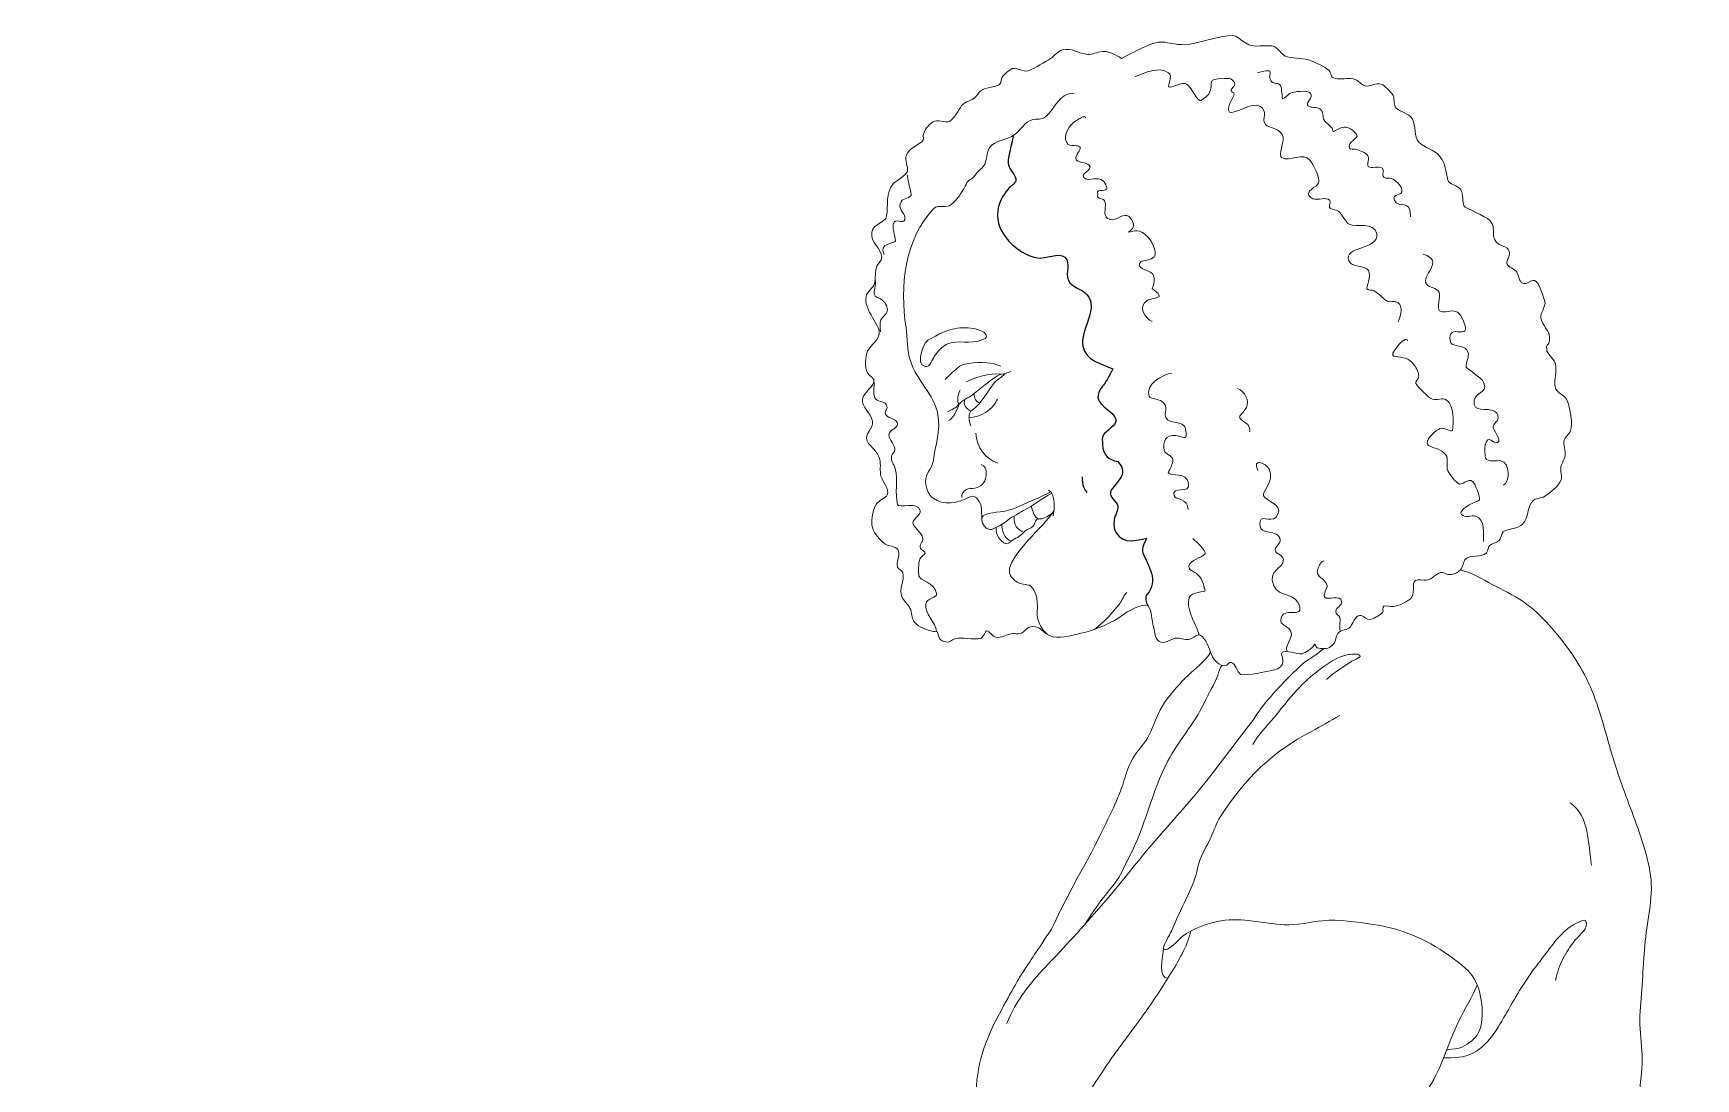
# Model space of a CAD drawing. Header units: feet. Extents: x 89 to 238, y -57 to 31.
# Drawn here: x 176.293 to 178.799, y -38.115 to -36.538 of the extents above; entities that cross this region are included whole.
import ezdxf

# ---------------------------------------------------------------- set-up
doc = ezdxf.new("R2010")
doc.units = ezdxf.units.FT
doc.header["$MEASUREMENT"] = 0
doc.layers.add('inner', color=1, linetype='Continuous')
doc.layers.add('outer', color=3, linetype='Continuous')

msp = doc.modelspace()

# ---------------------------------------------------------------- linework, layer by layer
at = {"layer": 'inner', "lineweight": 9}
for points, knots in [([(177.9541, -36.6032), (177.9684, -36.5975), (177.9904, -36.5873), (178.0046, -36.5975), (178.0115, -36.6024), (178.0024, -36.6185), (178.005, -36.6189), (178.0125, -36.6202), (178.0207, -36.6122), (178.0295, -36.6138), (178.037, -36.6151), (178.0445, -36.6349), (178.0515, -36.6394), (178.053, -36.6403), (178.0639, -36.632), (178.0651, -36.6298), (178.0759, -36.611), (178.0569, -36.607), (178.0891, -36.6063), (178.0955, -36.6061), (178.0969, -36.6047), (178.1015, -36.6091), (178.1092, -36.6164), (178.0987, -36.6203), (178.0987, -36.6245), (178.0988, -36.6266), (178.1034, -36.6268), (178.1035, -36.629), (178.1036, -36.635), (178.09, -36.6506), (178.0964, -36.6568), (178.102, -36.6621), (178.1293, -36.6407), (178.1422, -36.648), (178.1556, -36.6556), (178.1441, -36.6663), (178.1505, -36.6755), (178.1545, -36.6812), (178.1736, -36.6792), (178.1771, -36.6948), (178.1783, -36.7005), (178.1702, -36.723), (178.1747, -36.7255), (178.1872, -36.7327), (178.2071, -36.7166), (178.2177, -36.7292), (178.2224, -36.7347), (178.2337, -36.7565), (178.2308, -36.7642), (178.229, -36.7689), (178.2072, -36.7769), (178.219, -36.7859), (178.2267, -36.7918), (178.2377, -36.7848), (178.2452, -36.7884), (178.2531, -36.7921), (178.2435, -36.7985), (178.2485, -36.8021), (178.252, -36.8046), (178.2574, -36.8037), (178.2609, -36.8064), (178.2658, -36.8102), (178.2724, -36.824), (178.2767, -36.826), (178.2876, -36.8312), (178.3142, -36.8217), (178.3184, -36.8404), (178.3238, -36.8644), (178.2668, -36.8588), (178.2764, -36.8813), (178.2808, -36.8917), (178.3004, -36.8872), (178.3059, -36.8959), (178.3106, -36.9035), (178.3022, -36.9224), (178.3034, -36.9236), (178.3061, -36.9262), (178.311, -36.9247), (178.3143, -36.9264), (178.3221, -36.9307), (178.3262, -36.9365), (178.333, -36.9413), (178.3369, -36.9442), (178.3409, -36.942), (178.3453, -36.9426), (178.3603, -36.9448), (178.3549, -36.9641), (178.3506, -36.9732)], [0, 0, 0, 0, 1, 1, 1, 2, 2, 2, 3, 3, 3, 4, 4, 4, 5, 5, 5, 6, 6, 6, 7, 7, 7, 8, 8, 8, 9, 9, 9, 10, 10, 10, 11, 11, 11, 12, 12, 12, 13, 13, 13, 14, 14, 14, 15, 15, 15, 16, 16, 16, 17, 17, 17, 18, 18, 18, 19, 19, 19, 20, 20, 20, 21, 21, 21, 22, 22, 22, 23, 23, 23, 24, 24, 24, 25, 25, 25, 26, 26, 26, 27, 27, 27, 28, 28, 28, 29, 29, 29, 29]), ([(178.1386, -36.5974), (178.1709, -36.5889), (178.1504, -36.6), (178.1602, -36.6112), (178.1632, -36.6146), (178.1696, -36.6123), (178.1733, -36.6165), (178.1754, -36.619), (178.1758, -36.6369), (178.1764, -36.637), (178.1793, -36.6372), (178.1845, -36.63), (178.1871, -36.6287), (178.1927, -36.6258), (178.2138, -36.6231), (178.2186, -36.6285), (178.2234, -36.6341), (178.2102, -36.6432), (178.2151, -36.6474), (178.2194, -36.6512), (178.2277, -36.6484), (178.2327, -36.652), (178.2392, -36.6564), (178.2357, -36.6634), (178.2395, -36.6693), (178.2426, -36.674), (178.248, -36.6765), (178.251, -36.6813), (178.2519, -36.6827), (178.2514, -36.6853), (178.253, -36.6859), (178.2538, -36.6862), (178.2645, -36.6804), (178.2657, -36.68), (178.274, -36.6771), (178.2843, -36.685), (178.2886, -36.6916), (178.2915, -36.696), (178.2741, -36.7016), (178.2772, -36.7111), (178.278, -36.7136), (178.2844, -36.7124), (178.2861, -36.7128), (178.2918, -36.7144), (178.3007, -36.7174), (178.3046, -36.7219), (178.3084, -36.7263), (178.3029, -36.7357), (178.3057, -36.7388), (178.3091, -36.7427), (178.3221, -36.7373), (178.3269, -36.7414), (178.3302, -36.7443), (178.3254, -36.7516), (178.3293, -36.755), (178.3325, -36.7578), (178.3369, -36.7556), (178.3405, -36.7569), (178.3467, -36.7591), (178.355, -36.7668), (178.3562, -36.7737), (178.3583, -36.7852), (178.3403, -36.7785), (178.345, -36.7898), (178.3509, -36.8038), (178.3711, -36.786), (178.3692, -36.815)], [0, 0, 0, 0, 1, 1, 1, 2, 2, 2, 3, 3, 3, 4, 4, 4, 5, 5, 5, 6, 6, 6, 7, 7, 7, 8, 8, 8, 9, 9, 9, 10, 10, 10, 11, 11, 11, 12, 12, 12, 13, 13, 13, 14, 14, 14, 15, 15, 15, 16, 16, 16, 17, 17, 17, 18, 18, 18, 19, 19, 19, 20, 20, 20, 21, 21, 21, 22, 22, 22, 22]), ([(177.8622, -36.6283), (177.8376, -36.6289), (177.8348, -36.6506), (177.8192, -36.6636), (177.8127, -36.6691), (177.8062, -36.6667), (177.7987, -36.6684), (177.7883, -36.6707), (177.7806, -36.6857), (177.7718, -36.6913), (177.7609, -36.6982), (177.7479, -36.6987), (177.7378, -36.7067), (177.7305, -36.7124), (177.7309, -36.7274), (177.7272, -36.7353), (177.725, -36.7401), (177.7209, -36.7431), (177.7172, -36.7466), (177.7114, -36.7522), (177.7144, -36.753), (177.7056, -36.7587), (177.7021, -36.7587), (177.6994, -36.7662), (177.6979, -36.7687), (177.6916, -36.7792), (177.6864, -36.7883), (177.6767, -36.7964), (177.6701, -36.802), (177.6561, -36.7963), (177.6511, -36.8015), (177.6055, -36.8492), (177.5994, -36.9197), (177.6086, -36.9817), (177.6111, -36.9982), (177.6102, -37.016), (177.6152, -37.0321), (177.6246, -37.0622), (177.6507, -37.0819), (177.6567, -37.1133), (177.6611, -37.1369), (177.6529, -37.1598), (177.6498, -37.1823), (177.648, -37.1954), (177.635, -37.2041), (177.6388, -37.2207), (177.64, -37.2261), (177.6429, -37.2346), (177.6496, -37.2393), (177.6654, -37.2503), (177.686, -37.2474), (177.7062, -37.2367), (177.7094, -37.2358), (177.7131, -37.2371), (177.7147, -37.2386), (177.7177, -37.2415), (177.7209, -37.2472), (177.7218, -37.2512), (177.7245, -37.2631), (177.7183, -37.2828), (177.7349, -37.2865), (177.74, -37.2877), (177.7598, -37.2746), (177.7634, -37.2708), (177.7795, -37.2614), (177.7859, -37.258), (177.8008, -37.2501), (177.8135, -37.2395), (177.8286, -37.2317)], [0, 0, 0, 0, 1, 1, 1, 2, 2, 2, 3, 3, 3, 4, 4, 4, 5, 5, 5, 6, 6, 6, 7, 7, 7, 8, 8, 8, 9, 9, 9, 10, 10, 10, 11, 11, 11, 12, 12, 12, 13, 13, 13, 14, 14, 14, 15, 15, 15, 16, 16, 16, 17, 17, 17, 18, 18, 18, 19, 19, 19, 20, 20, 20, 21, 21, 22, 22, 22, 23.027278, 23.027278, 23.027278, 23.027278]), ([(177.8796, -36.6653), (177.8772, -36.6608), (177.8694, -36.6675), (177.8649, -36.6701), (177.8554, -36.6756), (177.8445, -36.6909), (177.8509, -36.7029), (177.8549, -36.7104), (177.869, -36.7052), (177.871, -36.7098), (177.8731, -36.7148), (177.8634, -36.7208), (177.8647, -36.727), (177.8663, -36.7341), (177.881, -36.7319), (177.8849, -36.7369), (177.8909, -36.7445), (177.8714, -36.7482), (177.8765, -36.7555), (177.8825, -36.7641), (177.9035, -36.7485), (177.91, -36.7666), (177.9105, -36.768), (177.9119, -36.7701), (177.9115, -36.7717), (177.9104, -36.777), (177.9003, -36.7737), (177.8976, -36.7764), (177.8971, -36.777), (177.8979, -36.7801), (177.8977, -36.7809), (177.8955, -36.7908), (177.9074, -36.7842), (177.9091, -36.7932), (177.9107, -36.802), (177.9039, -36.816), (177.9163, -36.8189), (177.9271, -36.8213), (177.9362, -36.8075), (177.945, -36.8145), (177.9484, -36.8172), (177.9531, -36.8257), (177.9513, -36.8306), (177.9503, -36.8332), (177.9473, -36.8348), (177.9455, -36.8367), (177.945, -36.8372), (177.9434, -36.8382), (177.9441, -36.8382), (177.9483, -36.8381), (177.9525, -36.8351), (177.9573, -36.8357), (177.9681, -36.8369), (177.9774, -36.8485), (177.9814, -36.858), (177.9938, -36.887), (177.963, -36.8755), (177.9607, -36.8858), (177.9588, -36.8941), (177.9756, -36.8947), (177.9802, -36.9009), (177.9872, -36.9103), (177.9793, -36.9222), (177.98, -36.923), (177.9829, -36.9268), (177.9891, -36.9286), (177.9905, -36.9339), (177.9915, -36.9373), (177.9754, -36.9389), (177.9722, -36.9409), (177.9581, -36.9499), (177.9683, -36.9672), (177.9796, -36.9725)], [0, 0, 0, 0, 1, 1, 1, 2, 2, 2, 3, 3, 3, 4, 4, 4, 5, 5, 5, 6, 6, 6, 7, 7, 7, 8, 8, 8, 9, 9, 9, 10, 10, 10, 11, 11, 11, 12, 12, 12, 13, 13, 13, 14, 14, 14, 15, 15, 15, 16, 16, 16, 17, 17, 17, 18, 18, 18, 19, 19, 19, 20, 20, 20, 21, 21, 21, 22, 22, 22, 23, 23, 23, 24, 24, 24, 24]), ([(177.6103, -36.7515), (177.6103, -36.7543), (177.617, -36.7812), (177.6162, -36.7824), (177.6117, -36.7886), (177.6025, -36.7853), (177.5999, -36.7952), (177.5971, -36.806), (177.6088, -36.8092), (177.6066, -36.8189), (177.6046, -36.8278), (177.5914, -36.8139), (177.5892, -36.8265), (177.5882, -36.8323), (177.5931, -36.8506), (177.5929, -36.8513), (177.5916, -36.8554), (177.5666, -36.854), (177.5757, -36.8714)], [0, 0, 0, 0, 1, 1, 1, 2, 2, 2, 3, 3, 3, 4, 4, 4, 5, 5, 5, 6, 6, 6, 6]), ([(178.3882, -36.8711), (178.4237, -36.882), (178.383, -36.9031), (178.3938, -36.917), (178.3977, -36.9219), (178.4093, -36.9214), (178.4125, -36.9288), (178.4148, -36.9342), (178.4088, -36.9537), (178.4131, -36.9564), (178.4253, -36.9642), (178.4376, -36.9448), (178.4487, -36.9709), (178.4643, -37.0076), (178.4231, -36.9697), (178.4295, -37.0036), (178.4308, -37.0106), (178.4491, -37.0086), (178.4543, -37.0153), (178.4606, -37.0232), (178.4516, -37.0335), (178.4534, -37.0414), (178.454, -37.0443), (178.4762, -37.0564), (178.48, -37.0653), (178.4874, -37.0827), (178.462, -37.0775), (178.4654, -37.0979), (178.4677, -37.1114), (178.4927, -37.1003), (178.4995, -37.1109), (178.5063, -37.1218), (178.4954, -37.124), (178.4938, -37.131), (178.4929, -37.1349), (178.5081, -37.1527), (178.5005, -37.1554), (178.4935, -37.1579), (178.4866, -37.1417), (178.4821, -37.1589), (178.4812, -37.1622), (178.4812, -37.1755), (178.4826, -37.1788), (178.4854, -37.1855), (178.5002, -37.1817), (178.5057, -37.1829), (178.5195, -37.186), (178.5199, -37.2141), (178.5096, -37.2196)], [0, 0, 0, 0, 1, 1, 1, 2, 2, 2, 3, 3, 3, 4, 4, 4, 5, 5, 5, 6, 6, 6, 7, 7, 7, 8, 8, 8, 9, 9, 9, 10, 10, 10, 11, 11, 11, 12, 12, 12, 13, 13, 13, 14, 14, 14, 15, 15, 15, 16, 16, 16, 16]), ([(177.6463, -36.9986), (177.6355, -36.9988), (177.6214, -37.0384), (177.6373, -37.0407), (177.6451, -37.0418), (177.6483, -37.0296), (177.6516, -37.0248), (177.6574, -37.0161), (177.6659, -37.007), (177.6769, -37.0047), (177.6934, -37.0013), (177.7127, -37.0078), (177.7279, -36.9982), (177.7335, -36.9947), (177.7259, -36.9883), (177.7228, -36.9871), (177.7123, -36.9829), (177.701, -36.9814), (177.6896, -36.9825), (177.6779, -36.9837), (177.6669, -36.9879), (177.6562, -36.9925), (177.6463, -36.9986)], [0, 0, 0, 0, 1, 1, 1, 2, 2, 2, 3, 3, 3, 4, 4, 4, 5, 5, 5, 6, 6, 6, 7, 8, 8, 8, 8]), ([(178.365, -37.002), (178.3648, -36.9911), (178.3402, -37.0174), (178.3425, -37.024), (178.3429, -37.025), (178.3445, -37.0252), (178.3456, -37.0254), (178.3589, -37.0278), (178.3656, -37.026), (178.3751, -37.0386), (178.378, -37.0425), (178.3826, -37.0516), (178.3816, -37.0568), (178.3814, -37.0583), (178.3766, -37.0649), (178.3772, -37.0661), (178.3797, -37.0708), (178.3971, -37.0885), (178.4023, -37.0901), (178.4094, -37.0923), (178.4171, -37.0869), (178.4238, -37.0912), (178.4348, -37.0981), (178.4345, -37.1263), (178.4325, -37.137), (178.4319, -37.1406), (178.421, -37.1316), (178.4141, -37.1343), (178.4075, -37.137), (178.3944, -37.1479), (178.3946, -37.1563), (178.3946, -37.1574), (178.3952, -37.1587), (178.3962, -37.1593), (178.4058, -37.1653), (178.4144, -37.1636), (178.4226, -37.174), (178.4269, -37.1795), (178.4235, -37.1891), (178.4246, -37.1955), (178.4258, -37.2015), (178.4361, -37.2124), (178.4405, -37.2166), (178.4466, -37.2224), (178.4561, -37.2075), (178.4635, -37.2145), (178.4671, -37.218), (178.4744, -37.237), (178.4733, -37.2419), (178.4729, -37.2436), (178.4617, -37.2472), (178.4596, -37.2484), (178.4569, -37.2498), (178.4412, -37.2593), (178.4461, -37.264), (178.4519, -37.2696), (178.4612, -37.2646), (178.4677, -37.2666), (178.4828, -37.2713), (178.479, -37.2929), (178.4793, -37.3047)], [0, 0, 0, 0, 1, 1, 1, 2, 2, 2, 3, 3, 3, 4, 4, 4, 5, 5, 5, 6, 6, 6, 7, 7, 7, 8, 8, 8, 9, 9, 9, 10, 10, 10, 11, 11, 11, 12, 12, 12, 13, 13, 13, 14, 14, 14, 15, 15, 15, 16, 16, 16, 17, 17, 17, 18, 18, 18, 19, 19, 19, 20, 20, 20, 20]), ([(177.6678, -37.0601), (177.6799, -37.0478), (177.6831, -37.0452), (177.6961, -37.035), (177.721, -37.0334), (177.7364, -37.0357), (177.7392, -37.036), (177.7507, -37.0386), (177.7516, -37.0403)], [0, 0, 0, 0, 1, 1, 2, 2, 2, 3, 3, 3, 3]), ([(177.7674, -37.0482), (177.7647, -37.0483), (177.7612, -37.0504), (177.7584, -37.0511), (177.7546, -37.0519), (177.7501, -37.0511), (177.7349, -37.0627), (177.7291, -37.0674), (177.7224, -37.0729), (177.7156, -37.0778), (177.7089, -37.0832), (177.7039, -37.0872), (177.6928, -37.0914), (177.6895, -37.0967), (177.6846, -37.1047), (177.6823, -37.117), (177.673, -37.1221)], [0, 0, 0, 0, 1, 1, 1, 2, 3, 3, 3, 4, 4, 4, 5, 5, 5, 6, 6, 6, 6]), ([(177.7576, -37.0512), (177.7517, -37.0588), (177.746, -37.0597), (177.7419, -37.0648), (177.7307, -37.0787), (177.7231, -37.0964), (177.7087, -37.1059), (177.7016, -37.1111), (177.7029, -37.1231), (177.7064, -37.13)], [0, 0, 0, 0, 1, 1, 1, 2, 2, 2, 3, 3, 3, 3]), ([(178.0094, -37.0509), (177.9968, -37.0511), (177.9678, -37.0686), (177.9755, -37.0856), (177.9778, -37.0905), (177.9923, -37.0887), (177.9979, -37.0962), (178.0045, -37.105), (177.9949, -37.1151), (178.0029, -37.1212), (178.0098, -37.1264), (178.0278, -37.1234), (178.0298, -37.1339), (178.0301, -37.1356), (178.0323, -37.1467), (178.0301, -37.1479), (178.0287, -37.1486), (178.0177, -37.1447), (178.0153, -37.1445), (178.0002, -37.1432), (177.995, -37.1537), (177.998, -37.1671), (177.9995, -37.1735), (178.0097, -37.1744), (178.0109, -37.1808), (178.012, -37.1868), (178.0036, -37.2003), (178.004, -37.2009), (178.0082, -37.207), (178.0318, -37.1995), (178.0346, -37.2165), (178.0377, -37.2352), (178.0084, -37.2189), (178.0129, -37.2354), (178.0148, -37.2424), (178.0336, -37.2387), (178.034, -37.2563)], [0, 0, 0, 0, 1, 1, 1, 2, 2, 2, 3, 3, 3, 4, 4, 4, 5, 5, 5, 6, 6, 6, 7, 7, 7, 8, 8, 8, 9, 9, 9, 10, 10, 10, 11, 11, 11, 12, 12, 12, 12]), ([(177.56, -37.0615), (177.5616, -37.0718), (177.5575, -37.0848), (177.5631, -37.0901), (177.5678, -37.0946), (177.5782, -37.0928), (177.5799, -37.1001), (177.5813, -37.1062), (177.5741, -37.1081), (177.5792, -37.1146), (177.5822, -37.1184), (177.5972, -37.121), (177.596, -37.1277), (177.5949, -37.1341), (177.5843, -37.136), (177.5829, -37.1435), (177.5815, -37.1515), (177.5936, -37.1589), (177.5917, -37.1671), (177.591, -37.1705), (177.5875, -37.1723), (177.5868, -37.1755), (177.585, -37.1835), (177.5908, -37.188), (177.5924, -37.195), (177.5963, -37.2124), (177.5918, -37.2316), (177.5957, -37.2488), (177.5972, -37.2556), (177.627, -37.2425), (177.6301, -37.2584), (177.6313, -37.2648), (177.6205, -37.2689), (177.6191, -37.2762), (177.618, -37.2817), (177.632, -37.2905), (177.6341, -37.2997), (177.6353, -37.3051), (177.6275, -37.3088), (177.6303, -37.3153), (177.631, -37.3169), (177.6385, -37.3208), (177.6377, -37.3224), (177.637, -37.324), (177.6309, -37.3272), (177.6296, -37.3309), (177.6271, -37.3381), (177.6269, -37.3492), (177.6281, -37.3568), (177.6293, -37.3635), (177.6507, -37.3656), (177.6546, -37.3831), (177.6562, -37.3901), (177.6394, -37.3894), (177.6384, -37.399), (177.6369, -37.414), (177.6535, -37.4265), (177.6548, -37.4402)], [0, 0, 0, 0, 1, 1, 1, 2, 2, 2, 3, 3, 3, 4, 4, 4, 5, 5, 5, 6, 6, 6, 7, 7, 7, 8, 8, 8, 9, 9, 9, 10, 10, 10, 11, 11, 11, 12, 12, 12, 13, 13, 13, 14, 14, 14, 15, 15, 15, 16, 16, 16, 17, 17, 17, 18, 18, 18, 19, 19, 19, 19]), ([(178.1089, -37.0738), (178.1191, -37.0785), (178.1272, -37.0913), (178.1219, -37.1026), (178.1201, -37.1063), (178.1123, -37.1138), (178.1114, -37.1167), (178.1111, -37.1177), (178.1122, -37.1189), (178.113, -37.1197), (178.1217, -37.128), (178.127, -37.1265), (178.1273, -37.1393)], [0, 0, 0, 0, 1, 1, 1, 2, 2, 2, 3, 3, 3, 4, 4, 4, 4]), ([(177.7218, -37.1887), (177.7281, -37.1898), (177.7295, -37.1962), (177.7296, -37.2016), (177.7299, -37.2125), (177.7238, -37.222), (177.7123, -37.2242), (177.7081, -37.225), (177.7029, -37.2239), (177.6992, -37.2265), (177.6957, -37.229), (177.6908, -37.2336), (177.6932, -37.2381)], [0, 0, 0, 0, 1, 1, 1, 2, 2, 2, 3, 3, 3, 4, 4, 4, 4]), ([(178.1393, -37.1973), (178.1294, -37.1785), (178.1517, -37.1855), (178.1562, -37.1954), (178.1646, -37.2139), (178.1452, -37.2291), (178.1479, -37.2355), (178.1517, -37.2445), (178.1754, -37.2481), (178.17, -37.2626), (178.1633, -37.2803), (178.1445, -37.2631), (178.1426, -37.274), (178.1384, -37.298), (178.1658, -37.2841), (178.1724, -37.2994), (178.1754, -37.3064), (178.1662, -37.3111), (178.1651, -37.3164), (178.1638, -37.3222), (178.1775, -37.3249), (178.1777, -37.3315), (178.178, -37.3471), (178.1526, -37.3466), (178.1632, -37.3717), (178.1707, -37.3892), (178.1974, -37.3812), (178.2023, -37.403), (178.2064, -37.4212), (178.1772, -37.4016), (178.1736, -37.4221), (178.1719, -37.4315), (178.1873, -37.4325), (178.1894, -37.4417), (178.1918, -37.4524), (178.1793, -37.4594), (178.1834, -37.4708)], [0, 0, 0, 0, 1, 1, 1, 2, 2, 2, 3, 3, 3, 4, 4, 4, 5, 5, 5, 6, 6, 6, 7, 7, 7, 8, 8, 8, 9, 9, 9, 10, 10, 10, 11, 11, 11, 12, 12, 12, 12]), ([(177.7228, -37.2685), (177.725, -37.261), (177.753, -37.2601), (177.7574, -37.2591), (177.7734, -37.2555), (177.7865, -37.2478), (177.8012, -37.2419), (177.8095, -37.2386), (177.8271, -37.2297)], [0, 0, 0, 0, 1, 1, 1, 2, 2, 2.9677, 2.9677, 2.9677, 2.9677]), ([(177.7446, -37.2834), (177.7438, -37.2955), (177.75, -37.3039), (177.7596, -37.3083), (177.7649, -37.3075), (177.7678, -37.3026), (177.7718, -37.3009), (177.7787, -37.298), (177.7831, -37.294), (177.788, -37.289), (177.7911, -37.2858), (177.7968, -37.2851), (177.8001, -37.2817), (177.8028, -37.2789), (177.8026, -37.2738), (177.8058, -37.2716), (177.8076, -37.2704), (177.8116, -37.2706), (177.8138, -37.2702), (177.8191, -37.2692), (177.8279, -37.2632), (177.8307, -37.2599)], [0, 0, 0, 0, 0.901361, 0.901361, 0.901361, 1.901361, 1.901361, 1.901361, 2.901361, 2.901361, 2.901361, 3.901361, 3.901361, 3.901361, 4.901361, 4.901361, 4.901361, 5.901361, 5.901361, 5.901361, 6.901361, 6.901361, 6.901361, 6.901361]), ([(177.8316, -37.2585), (177.8199, -37.2754), (177.8121, -37.2819), (177.7841, -37.3121), (177.7706, -37.3282), (177.7661, -37.3408), (177.7616, -37.3534), (177.767, -37.3596), (177.7762, -37.3658), (177.7806, -37.3688), (177.7901, -37.3704), (177.7952, -37.3703), (177.813, -37.3855), (177.8037, -37.4083), (177.8075, -37.4219), (177.8106, -37.4334), (177.8162, -37.4405), (177.8221, -37.4449)], [0, 0, 0, 0, 1, 1, 2, 2, 2, 3, 3, 3, 4, 4, 4, 5, 5, 5, 6, 6, 6, 6]), ([(178.0409, -37.2998), (178.0403, -37.3001), (178.0635, -37.3192), (178.0592, -37.3237), (178.054, -37.3292), (178.0372, -37.3324), (178.0352, -37.3413), (178.0339, -37.3472), (178.043, -37.3503), (178.0466, -37.3528), (178.0547, -37.3586), (178.0573, -37.3696), (178.0597, -37.3784), (178.0605, -37.3813), (178.0384, -37.38), (178.0356, -37.3893), (178.0305, -37.4056), (178.0421, -37.4213), (178.0509, -37.4454)], [0, 0, 0, 0, 1, 1, 1, 2, 2, 2, 3, 3, 3, 4, 4, 4, 5, 5, 5, 6, 6, 6, 6]), ([(178.0674, -37.4701), (178.0702, -37.4806), (178.0808, -37.4959), (178.0923, -37.491), (178.0952, -37.4898), (178.0954, -37.4863), (178.0995, -37.4872), (178.1056, -37.4886), (178.1079, -37.5017), (178.1132, -37.5051), (178.118, -37.5081), (178.1616, -37.4998), (178.1688, -37.4966), (178.1844, -37.4894), (178.1722, -37.4757), (178.1756, -37.4722), (178.1799, -37.4676), (178.1995, -37.4751), (178.2059, -37.4739), (178.2117, -37.4728), (178.2203, -37.4663), (178.2238, -37.4614), (178.2243, -37.4606), (178.2249, -37.4589), (178.2249, -37.4589), (178.2249, -37.4589), (178.2264, -37.4644), (178.2287, -37.4649), (178.2348, -37.4663), (178.2439, -37.4675), (178.2493, -37.4632), (178.2578, -37.4565), (178.2553, -37.4506), (178.2597, -37.4436), (178.2642, -37.4366), (178.2746, -37.4394), (178.2789, -37.4334), (178.2819, -37.4293), (178.2863, -37.4163), (178.2931, -37.4161), (178.2984, -37.416), (178.303, -37.4238), (178.3102, -37.4218), (178.3156, -37.4203), (178.3232, -37.4157), (178.327, -37.4117), (178.3292, -37.4093), (178.3263, -37.4035), (178.3292, -37.402), (178.3325, -37.4002), (178.3397, -37.4035), (178.3437, -37.4029), (178.3517, -37.4015), (178.3626, -37.3963), (178.3689, -37.3914), (178.3777, -37.3844), (178.3701, -37.368), (178.3768, -37.3633), (178.3799, -37.3611), (178.3898, -37.3636), (178.3937, -37.3629), (178.4033, -37.3613), (178.406, -37.3536), (178.4153, -37.3515), (178.4188, -37.3507), (178.424, -37.3541), (178.4275, -37.3549), (178.4381, -37.3548), (178.4445, -37.3475)], [0, 0, 0, 0, 1, 1, 1, 2, 2, 2, 3, 3, 3, 4, 4, 4, 5, 5, 5, 6, 6, 6, 7, 7, 7, 8, 8, 8, 9, 9, 9, 10, 10, 10, 11, 11, 11, 12, 12, 12, 13, 13, 13, 14, 14, 14, 15, 15, 15, 16, 16, 16, 17, 17, 17, 18, 18, 18, 19, 19, 19, 20, 20, 20, 21, 21, 21, 22, 22, 23, 23, 23, 23]), ([(178.2393, -37.3336), (178.234, -37.335), (178.2313, -37.3414), (178.2294, -37.3464), (178.2249, -37.3586), (178.2416, -37.3602), (178.2435, -37.371), (178.2442, -37.3749), (178.2368, -37.3849), (178.2401, -37.3887), (178.2443, -37.3936), (178.2641, -37.3842), (178.2655, -37.3949), (178.2664, -37.4016), (178.2571, -37.4035), (178.2567, -37.4101), (178.2563, -37.4154), (178.262, -37.4153), (178.2628, -37.4195), (178.2639, -37.4258), (178.2612, -37.4338), (178.2637, -37.4398)], [0, 0, 0, 0, 1, 1, 1, 2, 2, 2, 3, 3, 3, 4, 4, 4, 5, 5, 5, 6, 6, 6, 7, 7, 7, 7]), ([(177.9414, -37.3814), (177.937, -37.3859), (177.9346, -37.393), (177.9308, -37.3981), (177.9204, -37.4116), (177.9074, -37.4266), (177.8929, -37.4372)], [0, 0, 0, 0, 1, 1, 1, 1.801878, 1.801878, 1.801878, 1.801878]), ([(178.2379, -37.4664), (178.2283, -37.4761), (178.217, -37.4805), (178.2085, -37.4879), (178.1882, -37.5056), (178.1692, -37.5266), (178.1512, -37.547), (178.1411, -37.5585), (178.1342, -37.5719), (178.1247, -37.5837), (178.1028, -37.6113), (178.082, -37.6402), (178.06, -37.6679), (178.0354, -37.6988), (178.009, -37.7273), (177.9833, -37.7571), (177.9579, -37.7868), (177.9344, -37.8177), (177.9091, -37.8471), (177.8812, -37.8796), (177.8522, -37.9117), (177.8229, -37.9422), (177.7977, -37.9687), (177.7738, -37.9971), (177.7607, -38.032)], [0, 0, 0, 0, 1, 1, 1, 2, 2, 2, 3, 3, 3, 4, 4, 4, 5, 5, 5, 6, 6, 6, 7, 7, 7, 8, 8, 8, 8]), ([(178.1318, -37.6109), (178.1382, -37.5972), (178.1532, -37.5827), (178.163, -37.5708), (178.1822, -37.5475), (178.2035, -37.5189), (178.2281, -37.5011), (178.2413, -37.4914), (178.2596, -37.4772), (178.2764, -37.4751), (178.2785, -37.4748), (178.2948, -37.4731), (178.2934, -37.4779), (178.2927, -37.4801), (178.2826, -37.4841), (178.2807, -37.4854), (178.2679, -37.4944), (178.2537, -37.5014), (178.2428, -37.5128)], [0, 0, 0, 0, 1, 1, 1, 2, 2, 2, 3, 3, 3, 4, 4, 4, 5, 5, 5, 6, 6, 6, 6]), ([(178.0849, -37.4915), (178.0813, -37.4953), (178.0807, -37.5012), (178.0788, -37.5061), (178.0732, -37.5206), (178.0647, -37.5343), (178.0581, -37.5483), (178.0434, -37.5795), (178.0191, -37.6057), (178.0031, -37.6363), (177.9788, -37.6824), (177.9696, -37.7343), (177.9453, -37.7805), (177.9376, -37.7952), (177.9304, -37.8115), (177.9198, -37.8244), (177.8951, -37.8547), (177.8778, -37.8829)], [0, 0, 0, 0, 1, 1, 1, 2, 2, 2, 3, 3, 3, 4, 4, 4, 5, 5, 6, 6, 6, 6]), ([(178.2627, -37.5671), (178.2482, -37.5748), (178.2347, -37.5838), (178.2199, -37.5913), (178.1625, -37.6207), (178.1189, -37.6627), (178.0828, -37.7196), (178.0761, -37.7302), (178.0728, -37.7416), (178.0675, -37.7528), (178.062, -37.7646), (178.0546, -37.776), (178.0507, -37.7885), (178.0478, -37.7979), (178.0462, -37.8085), (178.0425, -37.8176), (178.0323, -37.8431), (178.019, -37.867), (178.0089, -37.8923), (178.0065, -37.8981), (177.9948, -37.9148), (177.9975, -37.9198), (178.0006, -37.9257), (178.022, -37.9031), (178.0251, -37.9007), (178.0419, -37.8882), (178.0634, -37.8803), (178.084, -37.8769), (178.1158, -37.8716), (178.1476, -37.8809), (178.1789, -37.8828), (178.1982, -37.884), (178.2175, -37.8784), (178.2366, -37.8767), (178.2613, -37.8744), (178.2885, -37.8784), (178.3129, -37.8822), (178.3551, -37.8886), (178.392, -37.9039), (178.4264, -37.9286), (178.4445, -37.9415), (178.4607, -37.9517), (178.47, -37.9733), (178.478, -37.9921), (178.4828, -38.0363), (178.4669, -38.0529), (178.4609, -38.0593), (178.4499, -38.0678), (178.4408, -38.0696), (178.4354, -38.0706), (178.4282, -38.0697), (178.4233, -38.0724)], [0, 0, 0, 0, 1, 1, 1, 2, 2, 2, 3, 3, 3, 4, 4, 4, 5, 5, 5, 6, 6, 6, 7, 7, 7, 8, 8, 8, 9, 9, 9, 10, 10, 10, 11, 11, 11, 12, 12, 12, 13, 13, 13, 14, 14, 14, 15, 15, 15, 16, 16, 16, 17, 17, 17, 17]), ([(178.4187, -38.0837), (178.4345, -38.0833), (178.4499, -38.0839), (178.4643, -38.0762), (178.4885, -38.0635), (178.5045, -38.0326), (178.5174, -38.01), (178.5315, -37.9852), (178.5472, -37.96), (178.5647, -37.9375), (178.5793, -37.9188), (178.5936, -37.8963), (178.6141, -37.8834), (178.6163, -37.882), (178.6317, -37.8738), (178.6332, -37.8765), (178.6392, -37.8879), (178.6238, -37.8983), (178.6178, -37.9058), (178.6023, -37.9247), (178.5933, -37.9427), (178.5879, -37.9667)], [0, 0, 0, 0, 1, 1, 1, 2, 2, 2, 3, 3, 3, 4, 4, 4, 5, 5, 5, 6, 6, 6, 7, 7, 7, 7]), ([(178.47, -37.9733), (178.4626, -37.992), (178.4508, -38.0095), (178.4422, -38.0278), (178.4264, -38.0612), (178.4173, -38.0965), (178.3974, -38.128), (178.3537, -38.1968), (178.2946, -38.2702), (178.2319, -38.3226), (178.2116, -38.3397), (178.1951, -38.3629), (178.175, -38.3809), (178.1307, -38.4207), (178.0862, -38.4601), (178.0414, -38.4992), (178.0102, -38.5264), (177.9919, -38.5649), (177.9642, -38.5939), (177.9318, -38.6278), (177.8812, -38.6445), (177.838, -38.66), (177.8165, -38.6677), (177.7873, -38.6871), (177.7624, -38.6967)], [-0.202946, -0.202946, -0.202946, -0.202946, 1, 1, 1, 2, 2, 2, 3, 3, 3, 4, 4, 4, 5, 5, 5, 6, 6, 6, 7, 7, 7, 8, 8, 8, 8])]:
    msp.add_open_spline(points, degree=3, knots=knots, dxfattribs=at)
at = {"layer": 'inner'}
msp.add_open_spline([(177.77, -36.6923), (177.7659, -36.7177), (177.7609, -36.727), (177.7633, -36.737), (177.765, -36.7437), (177.7754, -36.7533), (177.7742, -36.76), (177.7732, -36.7653), (177.7656, -36.7691), (177.7624, -36.7731), (177.7535, -36.7844), (177.7489, -36.7917), (177.7469, -36.8061), (177.7422, -36.8387), (177.7768, -36.8715), (177.8069, -36.8769), (177.8178, -36.8788), (177.8394, -36.8676), (177.8481, -36.8759), (177.8577, -36.8851), (177.8482, -36.8994), (177.8531, -36.9101), (177.8589, -36.9228), (177.8741, -36.9226), (177.882, -36.9327), (177.8996, -36.9551), (177.8705, -36.9855), (177.8752, -37.0101), (177.8793, -37.0319), (177.9038, -37.0364), (177.9206, -37.0443), (177.9093, -37.0655), (177.909, -37.0653), (177.9049, -37.0704), (177.8829, -37.098), (177.9198, -37.102), (177.9249, -37.1206), (177.9271, -37.1287), (177.9099, -37.1384), (177.9057, -37.1442), (177.9036, -37.1472), (177.905, -37.1546), (177.9051, -37.158), (177.9055, -37.1752), (177.9137, -37.1809), (177.928, -37.1841), (177.948, -37.204), (177.921, -37.217), (177.9171, -37.2298), (177.9145, -37.2383), (177.9262, -37.2437), (177.9278, -37.2511), (177.929, -37.2561), (177.9232, -37.2665), (177.9223, -37.2718), (177.9185, -37.2933), (177.9353, -37.3074), (177.9556, -37.3028), (177.961, -37.3016), (177.9657, -37.3014), (177.971, -37.2999), (177.9695, -37.3049), (177.963, -37.3155), (177.9655, -37.3215), (177.9733, -37.3397), (177.9905, -37.3648), (177.9721, -37.384), (177.9679, -37.3885), (177.9709, -37.3964), (177.9732, -37.4011)], degree=3, knots=[0, 0, 0, 0, 1, 1, 1, 2, 2, 2, 3, 3, 3, 4, 4, 4, 5, 5, 5, 6, 6, 6, 7, 7, 7, 8, 8, 8, 9, 9, 9, 10, 10, 10, 11, 11, 11, 12, 12, 12, 13, 13, 13, 14, 14, 14, 15, 15, 15, 16, 16, 16, 17, 17, 17, 18, 18, 18, 19, 19, 19, 20, 20, 20, 21, 21, 21, 22, 22, 22, 23.528742, 23.528742, 23.528742, 23.528742], dxfattribs=at)
at = {"layer": 'inner', "lineweight": 9}
for points in [[(177.5619, -36.9091), (177.5638, -36.9189), (177.5553, -36.9353), (177.5744, -36.9374), (177.5851, -36.9591), (177.5671, -36.9683), (177.57, -36.9828), (177.5701, -36.9885)], [(177.7, -37.0637), (177.7122, -37.0569), (177.7341, -37.0503), (177.7523, -37.0522)], [(177.6905, -37.0761), (177.6865, -37.0805), (177.6855, -37.0935), (177.6884, -37.0986)], [(177.688, -37.0977), (177.6837, -37.1029), (177.6778, -37.1062), (177.6717, -37.1085)], [(177.6973, -37.0902), (177.6948, -37.0973), (177.6978, -37.1042), (177.7067, -37.1079)], [(177.7035, -37.1173), (177.7212, -37.1178), (177.7382, -37.1063), (177.7467, -37.09)], [(177.7114, -37.0818), (177.7115, -37.0886), (177.7139, -37.0932), (177.7198, -37.0961)], [(177.7141, -37.1411), (177.7152, -37.1629), (177.7277, -37.1793), (177.7472, -37.1866)], [(177.8236, -37.227), (177.8348, -37.2323), (177.8325, -37.2568), (177.8304, -37.2661)], [(177.7973, -37.2513), (177.8031, -37.2691), (177.805, -37.269), (177.8088, -37.2707)], [(177.7717, -37.2661), (177.7712, -37.281), (177.7757, -37.2857), (177.7863, -37.2907)], [(177.7532, -37.2785), (177.7526, -37.2864), (177.7571, -37.3015), (177.7673, -37.304)], [(178.6099, -37.6988), (178.64, -37.7193), (178.6364, -37.7606), (178.6425, -37.7928)], [(178.0383, -37.8923), (178.0322, -37.9157), (178.0066, -37.9602), (177.9647, -38.0228), (177.9187, -38.0821), (177.8784, -38.1455), (177.8362, -38.2074), (177.7868, -38.2655), (177.7707, -38.3131), (177.76, -38.3358)], [(177.9971, -37.917), (177.9952, -37.9324), (177.9889, -37.9638), (178.0032, -37.9634)]]:
    msp.add_open_spline(points, degree=3, dxfattribs=at)
at = {"layer": 'inner'}
msp.add_open_spline([(177.8743, -37.2073), (177.8733, -37.2187), (177.8785, -37.2276), (177.8811, -37.2307)], degree=3, dxfattribs=at)
at = {"layer": 'outer', "lineweight": 13}
msp.add_open_spline([(178.6892, -39.7026), (178.6977, -39.6738), (178.7061, -39.6449), (178.7146, -39.6161), (178.7263, -39.5914), (178.7374, -39.5359), (178.7702, -39.4588), (178.786, -39.3769), (178.7971, -39.2939), (178.7942, -39.2106), (178.7795, -39.1283), (178.7617, -39.0468), (178.7378, -38.9667), (178.7135, -38.8875), (178.6931, -38.8061), (178.6492, -38.7339), (178.6338, -38.6798), (178.6247, -38.6547), (178.6348, -38.6358), (178.6317, -38.5982), (178.6191, -38.5541), (178.6393, -38.5017), (178.6555, -38.4521), (178.671, -38.4008), (178.676, -38.3478), (178.6904, -38.2965), (178.696, -38.2436), (178.7111, -38.1922), (178.7127, -38.139), (178.7218, -38.0863), (178.7126, -38.0332), (178.7193, -37.9804), (178.7205, -37.9272), (178.7274, -37.8747), (178.736, -37.8216), (178.7235, -37.7694), (178.706, -37.7193), (178.6869, -37.6697), (178.6708, -37.6191), (178.6569, -37.5678), (178.6395, -37.5175), (178.6124, -37.4715), (178.5792, -37.4301), (178.5407, -37.3926), (178.4919, -37.3706), (178.4621, -37.3514), (178.4445, -37.3475), (178.4487, -37.343), (178.4486, -37.3351), (178.4521, -37.3313), (178.459, -37.3241), (178.476, -37.3297), (178.4838, -37.3215), (178.4863, -37.3189), (178.4863, -37.3121), (178.4893, -37.31), (178.4935, -37.307), (178.5003, -37.3067), (178.5039, -37.3017), (178.5059, -37.2989), (178.5067, -37.292), (178.5093, -37.2901), (178.5175, -37.2844), (178.5313, -37.2859), (178.5387, -37.2781), (178.5483, -37.2681), (178.5441, -37.2537), (178.5539, -37.2435), (178.5584, -37.2388), (178.5643, -37.2403), (178.5697, -37.2375), (178.5783, -37.2329), (178.5931, -37.2209), (178.5965, -37.2118), (178.5986, -37.2063), (178.595, -37.1982), (178.596, -37.1924), (178.5973, -37.1855), (178.6013, -37.182), (178.6025, -37.1752), (178.6038, -37.168), (178.5989, -37.1587), (178.6009, -37.1524), (178.6023, -37.1477), (178.6089, -37.1422), (178.6108, -37.1373), (178.6143, -37.128), (178.6105, -37.103), (178.6052, -37.0907), (178.6013, -37.0835), (178.5893, -37.0806), (178.5876, -37.0717), (178.5854, -37.0601), (178.5905, -37.0478), (178.588, -37.0364), (178.5868, -37.031), (178.5779, -37.0229), (178.575, -37.0173), (178.5744, -37.0113), (178.5745, -37.0093), (178.5764, -37.0077), (178.5797, -37.0039), (178.5791, -36.9967), (178.5789, -36.9864), (178.5675, -36.978), (178.5659, -36.9673), (178.5649, -36.9603), (178.5723, -36.9518), (178.5722, -36.9444), (178.5618, -36.9046), (178.5482, -36.9145), (178.5371, -36.9171), (178.5326, -36.9076), (178.5305, -36.8973), (178.524, -36.8937), (178.5144, -36.8876), (178.5147, -36.8818), (178.5177, -36.8751), (178.5197, -36.8673), (178.5148, -36.8603), (178.5064, -36.8581), (178.4846, -36.8478), (178.502, -36.8327), (178.4884, -36.8197), (178.4835, -36.815), (178.4511, -36.8004), (178.4503, -36.7989), (178.4467, -36.792), (178.4498, -36.7813), (178.4452, -36.774), (178.4412, -36.7676), (178.4268, -36.7657), (178.4255, -36.7596), (178.4222, -36.7449), (178.4231, -36.7359), (178.4133, -36.7234), (178.4056, -36.7135), (178.3906, -36.7106), (178.382, -36.7024), (178.3732, -36.694), (178.3785, -36.6774), (178.3721, -36.6673), (178.3661, -36.6578), (178.3549, -36.6576), (178.3478, -36.6507), (178.3434, -36.6466), (178.3451, -36.6389), (178.344, -36.6337), (178.3428, -36.6286), (178.3317, -36.6188), (178.3276, -36.6159), (178.321, -36.6111), (178.3103, -36.6174), (178.3037, -36.6175), (178.2964, -36.6177), (178.2901, -36.6079), (178.2829, -36.6066), (178.2741, -36.605), (178.2641, -36.608), (178.2556, -36.6061), (178.2474, -36.6042), (178.2507, -36.5982), (178.2462, -36.5938), (178.2408, -36.5886), (178.2263, -36.582), (178.2196, -36.5795), (178.2082, -36.5753), (178.1958, -36.5761), (178.1841, -36.5735), (178.1737, -36.5712), (178.1709, -36.5585), (178.1598, -36.5569), (178.151, -36.5557), (178.1331, -36.559), (178.1256, -36.5554), (178.1186, -36.5522), (178.1119, -36.5461), (178.1059, -36.5422), (178.099, -36.5378), (178.0473, -36.5521), (178.0389, -36.554), (178.0262, -36.5568), (178.0109, -36.5536), (177.9989, -36.5515), (177.9823, -36.5485), (177.9589, -36.563), (177.9335, -36.576), (177.9236, -36.5698), (177.9138, -36.5635), (177.9016, -36.5658), (177.8943, -36.5672), (177.8875, -36.571), (177.8798, -36.5696), (177.8684, -36.5676), (177.8578, -36.5598), (177.8447, -36.5628), (177.8384, -36.5642), (177.8328, -36.5718), (177.8275, -36.5752), (177.8161, -36.5823), (177.8053, -36.5893), (177.793, -36.5945), (177.7851, -36.5979), (177.7741, -36.5863), (177.7656, -36.593), (177.7618, -36.596), (177.7582, -36.5985), (177.7549, -36.6019), (177.7514, -36.6056), (177.753, -36.6117), (177.7497, -36.6152), (177.7468, -36.6182), (177.7279, -36.6195), (177.7215, -36.6246), (177.7179, -36.6274), (177.7159, -36.6316), (177.713, -36.6346), (177.7073, -36.6405), (177.6981, -36.6398), (177.6925, -36.6471), (177.6877, -36.6534), (177.6816, -36.6667), (177.6745, -36.6704), (177.6669, -36.6744), (177.6564, -36.6658), (177.6483, -36.6721), (177.6416, -36.6774), (177.6366, -36.6832), (177.6346, -36.6921), (177.6342, -36.6937), (177.6355, -36.6973), (177.6347, -36.6986), (177.6296, -36.7067), (177.6137, -36.7096), (177.609, -36.7222), (177.6058, -36.7307), (177.6124, -36.7383), (177.6106, -36.7462), (177.6093, -36.7523), (177.5939, -36.7604), (177.5892, -36.7652), (177.5774, -36.7776), (177.582, -36.7988), (177.5794, -36.8135), (177.5774, -36.8245), (177.5594, -36.8245), (177.557, -36.8381), (177.5542, -36.8542), (177.5717, -36.862), (177.5721, -36.876), (177.5722, -36.8806), (177.5662, -36.8854), (177.5647, -36.8893), (177.5617, -36.8973), (177.5628, -36.9073), (177.5609, -36.9156), (177.5594, -36.9222), (177.5498, -36.9271), (177.5483, -36.9355), (177.5446, -36.9564), (177.5712, -36.9784), (177.5681, -36.9919), (177.5654, -37.0041), (177.5518, -37.0102), (177.5491, -37.0218), (177.5471, -37.0311), (177.5451, -37.0458), (177.5531, -37.0534), (177.5553, -37.0555), (177.5589, -37.0575), (177.5599, -37.0609), (177.5621, -37.0691), (177.5441, -37.0805), (177.543, -37.0897), (177.5415, -37.1024), (177.5555, -37.1101), (177.558, -37.1233), (177.56, -37.1337), (177.5448, -37.1433), (177.5499, -37.153), (177.5554, -37.1633), (177.5663, -37.168), (177.5691, -37.1809), (177.5709, -37.1889), (177.5687, -37.1982), (177.5708, -37.206), (177.5728, -37.2133), (177.584, -37.2262), (177.5802, -37.2342), (177.5777, -37.2395), (177.568, -37.2423), (177.5641, -37.2477), (177.5578, -37.2565), (177.5543, -37.2782), (177.5595, -37.2882), (177.5634, -37.2955), (177.5721, -37.306), (177.5797, -37.3096), (177.5847, -37.312), (177.5955, -37.3122), (177.5974, -37.3191), (177.5994, -37.3265), (177.5936, -37.3352), (177.5958, -37.3431), (177.5969, -37.3473), (177.6023, -37.3468), (177.6036, -37.3517), (177.6068, -37.3632), (177.5977, -37.3772), (177.6022, -37.3878), (177.6048, -37.3939), (177.6114, -37.3989), (177.6146, -37.405), (177.6183, -37.4119), (177.6162, -37.4201), (177.6217, -37.4267), (177.6279, -37.4341), (177.6403, -37.4382), (177.6493, -37.4403), (177.6503, -37.4405), (177.6542, -37.4398), (177.6548, -37.4402), (177.6585, -37.4425), (177.6549, -37.4539), (177.6683, -37.4562), (177.6755, -37.4575), (177.6766, -37.4531), (177.6824, -37.4515), (177.6946, -37.4482), (177.7092, -37.4534), (177.7217, -37.4507), (177.7249, -37.4499), (177.7282, -37.4396), (177.7302, -37.4395), (177.734, -37.4394), (177.7391, -37.4483), (177.7446, -37.449), (177.753, -37.4502), (177.7579, -37.4462), (177.7652, -37.4442), (177.771, -37.4426), (177.777, -37.4451), (177.7827, -37.4427), (177.787, -37.4409), (177.7913, -37.4349), (177.7945, -37.4337), (177.81, -37.4282), (177.8159, -37.4451), (177.8298, -37.4482), (177.8443, -37.4515), (177.864, -37.4447), (177.8777, -37.4417), (177.8951, -37.4378), (177.9216, -37.4262), (177.9351, -37.4156), (177.9407, -37.4112), (177.9652, -37.3973), (177.9733, -37.4012), (177.9778, -37.4033), (177.9803, -37.4276), (177.9813, -37.4315), (177.9837, -37.4401), (177.9833, -37.4467), (177.9872, -37.4523), (177.9945, -37.4627), (178.007, -37.4522), (178.0145, -37.4506), (178.0219, -37.4489), (178.028, -37.4537), (178.0353, -37.4523), (178.0408, -37.4512), (178.044, -37.4466), (178.0494, -37.4454), (178.0567, -37.4438), (178.0657, -37.4639), (178.0674, -37.4701), (178.0694, -37.4774), (178.0386, -37.5014), (178.0194, -37.5215), (178.0032, -37.5387), (177.9865, -37.5679), (177.9817, -37.5831), (177.9692, -37.6095), (177.9578, -37.6191), (177.9509, -37.6312), (177.9407, -37.649), (177.9381, -37.672), (177.9161, -37.7185), (177.8885, -37.7736), (177.8671, -37.811), (177.8468, -37.8497), (177.8278, -37.8897), (177.806, -37.9222), (177.7836, -37.956), (177.7713, -37.976), (177.7477, -38.0205), (177.738, -38.0375), (177.7295, -38.0584), (177.7238, -38.0767), (177.7111, -38.1182), (177.7118, -38.1663), (177.7181, -38.2091), (177.7246, -38.2528), (177.7258, -38.2987), (177.76, -38.3358), (177.7596, -38.3358), (177.7489, -38.3582), (177.7458, -38.3614), (177.744, -38.3633), (177.704, -38.3667), (177.6976, -38.3679), (177.68, -38.3712), (177.6617, -38.371), (177.6439, -38.3736), (177.6007, -38.38), (177.5541, -38.3927), (177.5098, -38.3874), (177.4384, -38.3788), (177.3729, -38.3458), (177.2993, -38.3536), (177.2592, -38.3579), (177.2199, -38.3727), (177.1827, -38.3885), (177.1688, -38.3944), (177.1538, -38.3975), (177.14, -38.4038), (177.0944, -38.4246), (177.0474, -38.4455), (177.0044, -38.4714), (176.9929, -38.4783), (176.9802, -38.485), (176.9681, -38.4902), (176.9559, -38.4954), (176.9394, -38.4972), (176.929, -38.5054), (176.9178, -38.5142), (176.9152, -38.5261), (176.9136, -38.5398), (176.9131, -38.5437), (176.9154, -38.5499), (176.913, -38.5533), (176.9031, -38.5671), (176.8878, -38.5787), (176.8762, -38.5909), (176.8647, -38.603), (176.8552, -38.6184), (176.8449, -38.6319), (176.8358, -38.6438), (176.8248, -38.6648), (176.8322, -38.68), (176.8031, -38.6927), (176.6376, -38.7573), (176.4028, -38.857), (176.3782, -38.8718), (176.3534, -38.8867), (176.3285, -38.9008), (176.3086, -38.9216), (176.3066, -38.9238), (176.2925, -38.9344), (176.2926, -38.9367), (176.2927, -38.941), (176.3251, -38.942), (176.328, -38.9419), (176.3456, -38.9415), (176.3647, -38.9444), (176.4412, -38.9329), (176.4378, -38.938), (176.436, -38.944), (176.4335, -38.9483), (176.4234, -38.966), (176.4351, -38.9768), (176.4453, -38.9897), (176.4529, -38.9993), (176.4497, -39.0123), (176.4659, -39.0151), (176.4683, -39.0156), (176.4739, -39.0137), (176.4759, -39.0149), (176.4772, -39.0157), (176.4785, -39.0176), (176.4799, -39.0195), (176.5338, -39.0195), (176.5877, -39.0195), (176.6416, -39.0195), (176.644, -39.0192), (176.6464, -39.0189), (176.6487, -39.0185), (176.6788, -39.0135), (176.7112, -39.0146), (176.7414, -39.0189), (176.7431, -39.0192), (176.7449, -39.0193), (176.7467, -39.0195), (176.7517, -39.0195), (176.7567, -39.0195), (176.7617, -39.0195), (176.7709, -39.019), (176.7803, -39.0177), (176.788, -39.0162), (176.8061, -39.0128), (176.8256, -39.0167), (176.8439, -39.0133), (176.8556, -39.011), (176.8659, -39.0044), (176.8769, -39), (176.9268, -38.98), (176.9742, -38.9451), (177.0281, -38.9348), (177.0776, -38.9254), (177.1278, -38.9167), (177.1777, -38.9056), (177.2164, -38.8969), (177.2574, -38.8971), (177.3116, -38.8807), (177.3256, -38.8804), (177.349, -38.8646), (177.3902, -38.8597), (177.4286, -38.8457), (177.4676, -38.8337), (177.5043, -38.8156), (177.5415, -38.7988), (177.5802, -38.7854), (177.6162, -38.7659), (177.652, -38.7466), (177.6864, -38.7235), (177.7267, -38.716), (177.7448, -38.7079), (177.7624, -38.6967), (177.7739, -38.7082), (177.767, -38.7389), (177.7872, -38.7762), (177.7813, -38.8214), (177.783, -38.8646), (177.778, -38.9081), (177.7886, -38.9515), (177.7725, -38.9947), (177.7902, -39.0369), (177.7858, -39.0807), (177.7826, -39.1239), (177.7822, -39.1675), (177.7805, -39.2111), (177.7864, -39.2544), (177.7876, -39.2979), (177.7824, -39.3412), (177.7805, -39.3848), (177.7703, -39.4271), (177.7642, -39.4712), (177.7796, -39.512), (177.7971, -39.555), (177.7728, -39.5951), (177.7773, -39.6258), (177.7717, -39.6445), (177.7724, -39.6729), (177.7557, -39.7274), (177.7285, -39.8074), (177.7232, -39.8926), (177.6914, -39.9716), (177.6776, -40.0553), (177.6602, -40.138), (177.6447, -40.2212), (177.6336, -40.3051), (177.614, -40.3872), (177.5907, -40.4683), (177.5652, -40.5499), (177.5689, -40.6342), (177.5694, -40.7201), (177.6146, -40.7925), (177.6497, -40.8683), (177.7011, -40.936), (177.7186, -41.0205), (177.752, -41.0978), (177.7644, -41.183), (177.8158, -41.2533), (177.8275, -41.3383), (177.8306, -41.423), (177.8607, -41.503), (177.8811, -41.585), (177.9048, -41.666), (177.9137, -41.7517), (177.9282, -41.8282), (177.923, -41.939), (178.0162, -41.8702), (178.0826, -41.864), (178.1256, -41.8521), (178.1415, -41.848), (178.1531, -41.8451), (178.1758, -41.8397), (178.1986, -41.8369), (178.2109, -41.8355), (178.2129, -41.8572), (178.2174, -41.8967), (178.2222, -41.9533), (178.2214, -42.0076), (178.2029, -42.0557), (178.1736, -42.1006), (178.1355, -42.1375), (178.0836, -42.1502), (177.9804, -42.1901), (177.883, -42.23), (177.8401, -42.2376), (177.7645, -42.2813), (177.7119, -42.2884), (177.6568, -42.2889), (177.6149, -42.3241), (177.6239, -42.3645), (177.6415, -42.3697), (177.98, -42.3697), (178.3184, -42.3697), (178.6569, -42.3697), (178.6816, -42.3498), (178.6843, -42.341), (178.6881, -42.3341), (178.7058, -42.3018), (178.7064, -42.2679), (178.708, -42.2265), (178.7091, -42.1964), (178.6961, -42.1743), (178.6715, -42.0907), (178.6489, -41.9723), (178.6726, -41.8965), (178.6741, -41.8568), (178.7372, -41.8561), (178.8047, -41.871), (178.7891, -41.8391), (178.7755, -41.6825), (178.7834, -41.5944), (178.7813, -41.5084), (178.7915, -41.4224), (178.7993, -41.3352), (178.779, -41.2508), (178.7598, -41.1658), (178.7606, -41.0791), (178.7569, -40.9926), (178.7493, -40.906), (178.7546, -40.8198), (178.7455, -40.7331), (178.7675, -40.6475), (178.7544, -40.5612), (178.7569, -40.4741), (178.7222, -40.3921), (178.733, -40.3047), (178.7237, -40.2186), (178.7015, -40.1338), (178.7151, -40.0459), (178.6852, -39.9631), (178.692, -39.8755), (178.6893, -39.7893), (178.6892, -39.7026)], degree=3, knots=[0, 0, 0, 0, 6.941745, 6.941745, 6.941745, 7.941745, 8.941745, 9.941745, 10.941745, 11.941745, 12.941745, 13.941745, 14.941745, 15.941745, 16.941745, 17.941745, 18.941745, 18.941745, 18.941745, 19.941745, 20.941745, 21.941745, 22.941745, 23.941745, 24.941745, 25.941745, 26.941745, 27.941745, 28.941745, 29.941745, 30.941745, 31.941745, 32.941745, 33.941745, 34.941745, 35.941745, 36.941745, 37.941745, 38.941745, 39.941745, 40.941745, 41.941745, 42.941745, 43.941745, 44.941745, 45.941745, 45.941745, 45.941745, 46.941745, 46.941745, 46.941745, 47.941745, 47.941745, 47.941745, 48.941745, 48.941745, 48.941745, 49.941745, 49.941745, 49.941745, 50.941745, 50.941745, 50.941745, 51.941745, 51.941745, 51.941745, 52.941745, 52.941745, 52.941745, 53.941745, 53.941745, 53.941745, 54.941745, 54.941745, 54.941745, 55.941745, 55.941745, 55.941745, 56.941745, 56.941745, 56.941745, 57.941745, 57.941745, 57.941745, 58.941745, 58.941745, 58.941745, 59.941745, 59.941745, 59.941745, 60.941745, 60.941745, 60.941745, 61.941745, 61.941745, 61.941745, 62.941745, 62.941745, 62.941745, 63.527201, 64.112656, 64.698112, 64.698112, 64.698112, 65.698112, 65.698112, 65.698112, 66.698112, 66.698112, 66.698112, 67.634005, 68.569897, 69.50579, 70.441683, 71.377575, 72.313468, 73.249361, 74.185253, 75.121146, 76.057039, 76.057039, 76.057039, 77.057039, 77.057039, 77.057039, 78.057039, 78.057039, 78.057039, 79.057039, 79.057039, 79.057039, 80.057039, 80.057039, 80.057039, 81.057039, 81.057039, 81.057039, 82.057039, 82.057039, 82.057039, 83.057039, 83.057039, 83.057039, 84.057039, 84.057039, 84.057039, 85.057039, 85.057039, 85.057039, 86.057039, 86.057039, 86.057039, 87.057039, 87.057039, 87.057039, 88.057039, 88.057039, 88.057039, 89.057039, 89.057039, 89.057039, 90.057039, 90.057039, 90.057039, 91.057039, 91.057039, 91.057039, 92.057039, 92.057039, 92.057039, 93.057039, 93.057039, 93.057039, 94.057039, 94.057039, 94.057039, 95.057039, 95.057039, 95.057039, 96.057039, 96.057039, 96.057039, 97.057039, 97.057039, 97.057039, 98.057039, 98.057039, 98.057039, 99.057039, 99.057039, 99.057039, 100.057039, 100.057039, 100.057039, 101.057039, 101.057039, 101.057039, 102.057039, 102.057039, 102.057039, 103.057039, 103.057039, 103.057039, 104.057039, 104.057039, 104.057039, 105.057039, 105.057039, 105.057039, 106.057039, 106.057039, 106.057039, 107.057039, 107.057039, 107.057039, 108.057039, 108.057039, 108.057039, 109.057039, 109.057039, 109.057039, 110.057039, 110.057039, 110.057039, 111.057039, 111.057039, 111.057039, 112.057039, 112.057039, 112.057039, 113.057039, 113.057039, 113.057039, 114.057039, 114.057039, 114.057039, 115.057039, 115.057039, 115.057039, 116.057039, 116.057039, 116.057039, 117.057039, 117.057039, 117.057039, 118.057039, 118.057039, 118.057039, 119.057039, 119.057039, 119.057039, 120.057039, 120.057039, 120.057039, 121.057039, 121.057039, 121.057039, 122.057039, 122.057039, 122.057039, 123.057039, 123.057039, 123.057039, 124.057039, 124.057039, 124.057039, 125.057039, 125.057039, 125.057039, 126.057039, 126.057039, 126.057039, 127.057039, 127.057039, 127.057039, 128.057039, 128.057039, 128.057039, 129.057039, 129.057039, 129.057039, 130.057039, 130.057039, 130.057039, 131.057039, 131.057039, 131.057039, 132.057039, 132.057039, 132.057039, 133.057039, 133.057039, 133.057039, 134.057039, 134.057039, 134.057039, 135.057039, 135.057039, 135.057039, 136.057039, 136.057039, 136.057039, 137.057039, 137.057039, 137.057039, 138.057039, 138.057039, 138.057039, 139.057039, 139.057039, 139.057039, 140.057039, 140.057039, 140.057039, 141.057039, 141.057039, 141.057039, 142.057039, 142.057039, 142.057039, 143.057039, 143.057039, 143.057039, 144.057039, 144.057039, 144.057039, 145.057039, 145.057039, 145.057039, 146.057039, 146.057039, 146.057039, 147.057039, 147.057039, 147.057039, 148.057039, 148.057039, 148.057039, 149.057039, 149.057039, 149.057039, 150.057039, 150.057039, 150.057039, 151.057039, 151.057039, 151.057039, 152.057039, 152.057039, 152.057039, 153.057039, 153.057039, 153.057039, 154.057039, 154.057039, 154.057039, 155.057039, 155.057039, 155.057039, 156.057039, 156.057039, 156.057039, 157.057039, 157.057039, 157.057039, 158.057039, 158.057039, 158.057039, 159.057039, 159.057039, 159.057039, 160.057039, 160.057039, 160.057039, 161.057039, 161.057039, 161.057039, 162.057039, 162.057039, 163.057039, 163.057039, 164.057039, 164.057039, 165.057039, 165.057039, 165.057039, 166.057039, 167.057039, 167.057039, 167.057039, 169.057039, 169.057039, 169.057039, 171.057039, 173.057039, 173.057039, 173.057039, 174.057039, 174.057039, 174.057039, 175.057039, 175.057039, 175.057039, 176.057039, 176.057039, 176.057039, 177.057039, 177.057039, 177.057039, 178.057039, 178.057039, 178.057039, 179.057039, 179.057039, 179.057039, 180.057039, 180.057039, 180.057039, 181.057039, 181.057039, 181.057039, 182.057039, 182.057039, 182.057039, 183.057039, 183.057039, 183.057039, 184.057039, 184.057039, 184.057039, 185.057039, 185.057039, 185.057039, 186.057039, 186.057039, 186.057039, 187.057039, 187.057039, 187.057039, 188.057039, 188.057039, 188.057039, 189.057039, 189.057039, 189.057039, 190.057039, 190.057039, 190.057039, 191.044327, 191.044327, 191.044327, 191.135236, 191.589782, 191.589782, 191.589782, 191.680691, 191.680691, 191.680691, 191.7716, 191.7716, 191.7716, 191.862509, 191.862509, 191.862509, 192.044327, 192.044327, 192.044327, 193.044327, 193.044327, 193.044327, 194.044327, 194.044327, 194.044327, 195.044327, 195.044327, 195.044327, 196.044327, 196.044327, 196.044327, 196.521942, 196.521942, 196.521942, 208.782295, 208.782295, 208.782295, 208.854964, 208.854964, 208.854964, 209.854964, 209.854964, 209.854964, 209.977829, 209.977829, 209.977829, 211.117731, 211.117731, 211.117731, 211.679452, 211.679452, 211.679452, 212.679452, 212.679452, 212.679452, 213.679452, 213.679452, 213.679452, 214.679452, 214.679452, 214.679452, 215.679452, 215.679452, 215.679452, 216.679452, 216.679452, 216.679452, 217.679452, 218.679452, 219.679452, 220.679452, 221.679452, 222.679452, 223.679452, 224.679452, 225.679452, 226.679452, 227.679452, 228.679452, 228.679452, 228.679452, 229.679452, 230.679452, 231.679452, 232.679452, 233.679452, 234.679452, 235.679452, 236.679452, 237.679452, 238.679452, 239.679452, 240.679452, 241.679452, 242.679452, 243.679452, 244.679452, 245.679452, 246.679452, 247.679452, 248.679452, 249.679452, 250.679452, 250.679452, 250.679452, 251.679452, 252.679452, 253.679452, 254.679452, 255.679452, 256.679452, 257.679452, 258.679452, 259.679452, 260.679452, 261.679452, 262.679452, 263.679452, 264.679452, 265.679452, 266.679452, 267.679452, 268.679452, 269.679452, 270.679452, 271.679452, 272.679452, 273.679452, 274.679452, 275.679452, 276.679452, 277.679452, 278.679452, 279.679452, 280.679452, 281.260106, 281.260106, 281.260106, 281.679452, 282.081125, 282.081125, 282.081125, 283.318653, 284.318653, 285.318653, 286.318653, 287.318653, 288.318653, 289.318653, 290.318653, 291.318653, 292.318653, 293.318653, 294.318653, 295.318653, 296.318653, 297.318653, 297.318653, 297.318653, 370.623198, 370.623198, 370.623198, 371.623198, 371.623198, 371.623198, 372.023198, 372.023198, 372.023198, 372.423198, 372.423198, 372.423198, 373.623198, 373.623198, 373.623198, 374.623198, 375.623198, 376.623198, 377.623198, 378.623198, 379.623198, 380.623198, 381.623198, 382.623198, 383.623198, 384.623198, 385.623198, 386.623198, 387.623198, 388.623198, 389.623198, 390.623198, 391.623198, 392.623198, 393.623198, 394.623198, 395.623198, 396.623198, 397.623198, 398.623198, 398.623198, 398.623198, 398.623198], dxfattribs=at)

doc.saveas('drawing.dxf')
